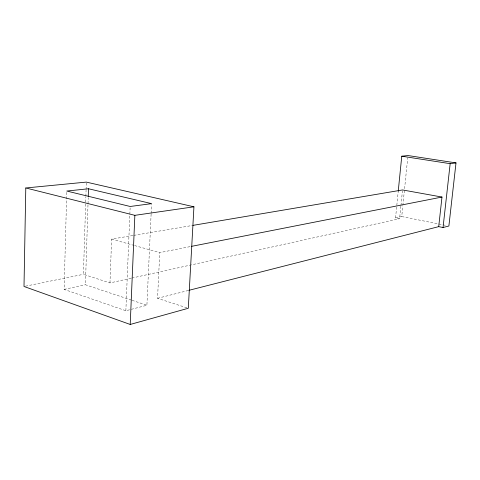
<?xml version="1.0" encoding="UTF-8"?>
<svg xmlns="http://www.w3.org/2000/svg" width="480" height="480" viewBox="0 0 480 480"><rect width="100%" height="100%" fill="white"/><g stroke="black" fill="none" stroke-linecap="round" stroke-linejoin="round"><path stroke-width="0.36" stroke-dasharray="2.4 1.8" d="M151.11 214.104L146.904 305.268L125.856 310.746L64.104 289.398L66.762 191.79M131.184 278.214L109.968 282.918L83.418 274.32L85.854 196.974M85.878 196.23L86.07 190.278M86.088 189.534L86.304 182.844M131.358 300.084L85.422 284.76L88.002 204.39M88.026 203.646L88.212 197.694M109.968 282.918L111.618 239.118L133.032 235.5M125.856 310.746L130.116 207.966M151.146 213.354L151.56 204.39M186.9 307.818L157.548 298.314L159.762 252.606L190.632 246.528M400.884 206.184L399.606 218.724L395.55 217.902L398.244 191.142M400.956 205.446L402.456 190.686M395.55 217.902L401.736 216.552L402.798 206.136M402.87 205.392L407.73 157.776M157.548 298.314L188.058 290.538M131.91 278.052L399.606 218.724M64.104 289.398L85.422 284.76M25.47 286.182L83.418 274.32M133.77 235.374L192.096 225.516M401.736 216.552L446.706 225.57M111.618 239.118L133.896 245.358M134.61 245.562L159.762 252.606M132.06 300.318L146.904 305.268"/><path stroke-width="0.72" d="M25.788 187.968L24 286.482L130.212 324.456L188.298 308.268L193.938 206.808L86.328 182.1L25.788 187.968L134.856 215.334L193.938 206.808M88.26 196.206L88.5 188.76L66.786 191.046L130.176 206.478L151.596 203.64L88.5 188.76M130.212 324.456L134.856 215.334M398.244 191.142L401.766 156.204L407.958 155.544L456 162.9L448.884 226.008L443.04 227.52L438.714 226.644L188.79 290.352M438.714 226.644L441.984 197.052L402.528 189.948L192.834 225.39M443.04 227.52L450.162 163.668L456 162.9M191.364 246.384L441.984 197.052M401.766 156.204L450.162 163.668"/></g></svg>
